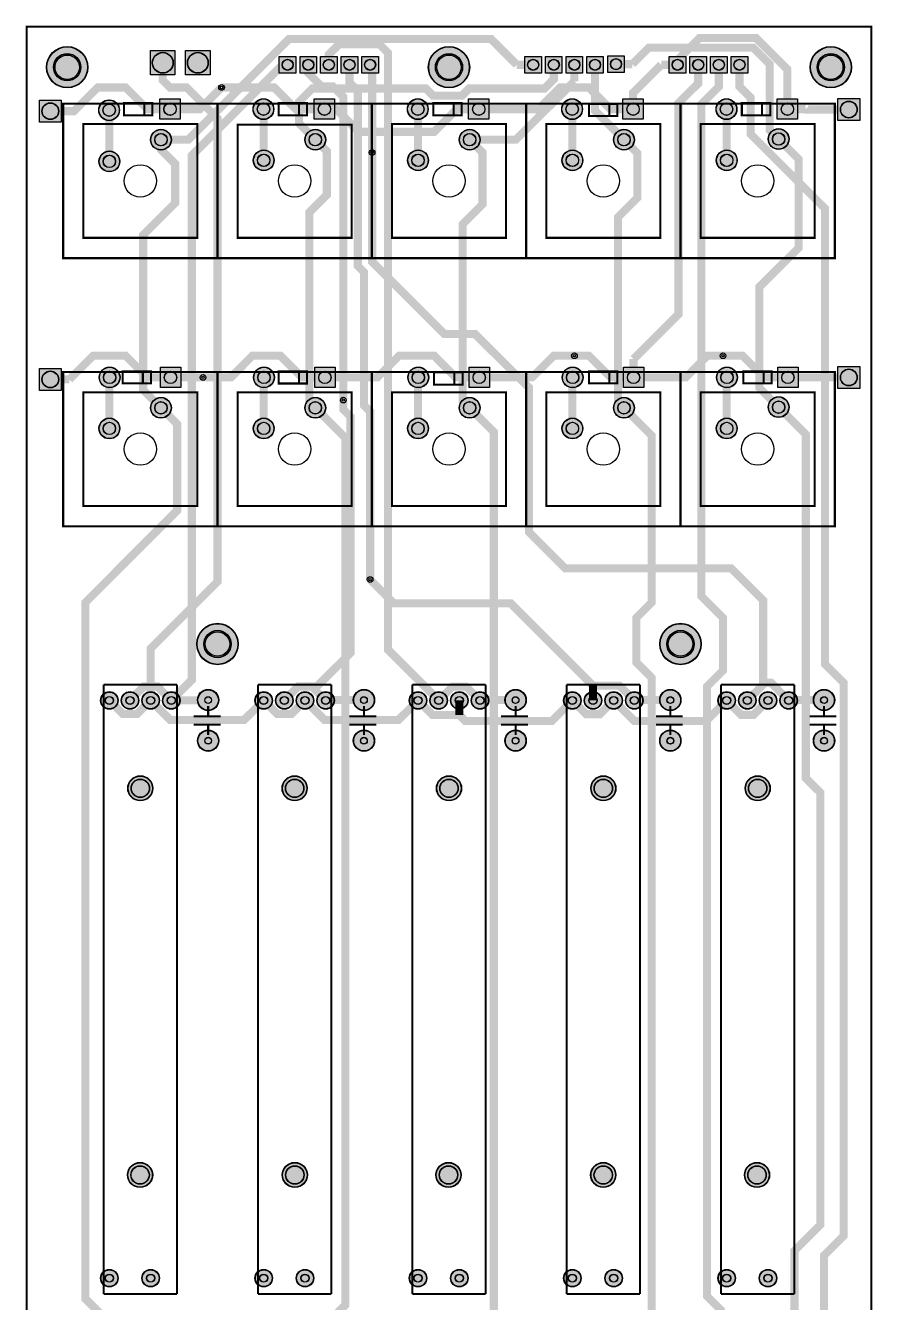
# Model space of a CAD drawing. Header units: millimetres. Extents: x 0 to 104, y -247 to 0.
# Drawn here: x -0.1 to 104.1, y -157.3 to 0.1 of the extents above; entities that cross this region are included whole.
import ezdxf

# ---------------------------------------------------------------- set-up
doc = ezdxf.new("R2010")
doc.units = ezdxf.units.MM
for name, color, linetype, true_color in [('BoardOutLine', 7, 'Continuous', 0xff00ff), ('BottomLayer', 7, 'Continuous', 0x0000ff), ('BottomSilkLayer', 7, 'Continuous', 0x66cc33), ('BottomSolderMaskLayer', 7, 'Continuous', 0xaa00ff), ('Document', 7, 'Continuous', 0xffffff), ('Hole', 7, 'Continuous', 0x222222), ('Multi-Layer', 7, 'Continuous', 0xc0c0c0), ('TopLayer', 7, 'Continuous', 0xff0000), ('TopSilkLayer', 7, 'Continuous', 0xffcc00), ('TopSolderMaskLayer', 7, 'Continuous', 0x800080)]:
    doc.layers.add(name, color=color, linetype=linetype, true_color=true_color)

msp = doc.modelspace()

# ---------------------------------------------------------------- hatches: boundary and pattern name
at = {"layer": 'BottomSolderMaskLayer'}
for points in [[(2.45, -5, 1), (7.55, -5, 1)], [(15.21, -2.89), (18.31, -2.89), (18.31, -6), (15.21, -6)], [(19.53, -2.89), (22.63, -2.89), (22.63, -6), (19.53, -6)], [(49.45, -5, 1), (54.55, -5, 1)], [(96.45, -5, 1), (101.55, -5, 1)], [(31.06, -3.63), (33.2, -3.63), (33.2, -5.77), (31.06, -5.77)], [(33.6, -3.63), (35.74, -3.63), (35.74, -5.77), (33.6, -5.77)], [(36.14, -3.63), (38.28, -3.63), (38.28, -5.77), (36.14, -5.77)], [(38.68, -3.63), (40.82, -3.63), (40.82, -5.77), (38.68, -5.77)], [(41.22, -3.63), (43.36, -3.63), (43.36, -5.77), (41.22, -5.77)], [(61.29, -3.63), (63.42, -3.63), (63.42, -5.77), (61.29, -5.77)], [(63.83, -3.63), (65.96, -3.63), (65.96, -5.77), (63.83, -5.77)], [(66.37, -3.63), (68.5, -3.63), (68.5, -5.77), (66.37, -5.77)], [(68.91, -3.63), (71.04, -3.63), (71.04, -5.77), (68.91, -5.77)], [(71.49, -3.56), (73.63, -3.56), (73.63, -5.69), (71.49, -5.69)], [(79.07, -3.63), (81.2, -3.63), (81.2, -5.77), (79.07, -5.77)], [(81.61, -3.63), (83.74, -3.63), (83.74, -5.77), (81.61, -5.77)], [(84.15, -3.63), (86.28, -3.63), (86.28, -5.77), (84.15, -5.77)], [(86.69, -3.63), (88.82, -3.63), (88.82, -5.77), (86.69, -5.77)], [(1.52, -9.01), (4.32, -9.01), (4.32, -11.81), (1.52, -11.81)], [(8.88, -10.29, 1), (11.44, -10.29, 1)], [(16.38, -8.88), (18.94, -8.88), (18.94, -11.44), (16.38, -11.44)], [(27.88, -10.16, 1), (30.44, -10.16, 1)], [(35.38, -8.88), (37.94, -8.88), (37.94, -11.44), (35.38, -11.44)], [(46.88, -10.16, 1), (49.44, -10.16, 1)], [(54.38, -8.88), (56.94, -8.88), (56.94, -11.44), (54.38, -11.44)], [(65.88, -10.16, 1), (68.44, -10.16, 1)], [(73.38, -8.88), (75.94, -8.88), (75.94, -11.44), (73.38, -11.44)], [(84.88, -10.16, 1), (87.44, -10.16, 1)], [(92.38, -8.88), (94.94, -8.88), (94.94, -11.44), (92.38, -11.44)], [(99.82, -8.81), (102.62, -8.81), (102.62, -11.61), (99.82, -11.61)], [(91.31, -13.84, 1), (93.86, -13.84, 1)], [(15.26, -13.92, 1), (17.82, -13.92, 1)], [(34.26, -13.92, 1), (36.82, -13.92, 1)], [(53.26, -13.92, 1), (55.82, -13.92, 1)], [(72.26, -13.92, 1), (74.82, -13.92, 1)], [(8.91, -16.59, 1), (11.47, -16.59, 1)], [(27.91, -16.46, 1), (30.47, -16.46, 1)], [(46.91, -16.46, 1), (49.47, -16.46, 1)], [(65.91, -16.46, 1), (68.47, -16.46, 1)], [(84.91, -16.46, 1), (87.47, -16.46, 1)], [(1.52, -42.03), (4.32, -42.03), (4.32, -44.83), (1.52, -44.83)], [(8.95, -43.18, 1), (11.5, -43.18, 1)], [(16.45, -41.9), (19, -41.9), (19, -44.46), (16.45, -44.46)], [(27.95, -43.18, 1), (30.5, -43.18, 1)], [(35.45, -41.9), (38, -41.9), (38, -44.46), (35.45, -44.46)], [(46.95, -43.18, 1), (49.5, -43.18, 1)], [(54.45, -41.9), (57, -41.9), (57, -44.46), (54.45, -44.46)], [(65.95, -43.18, 1), (68.5, -43.18, 1)], [(73.45, -41.9), (76, -41.9), (76, -44.46), (73.45, -44.46)], [(84.95, -43.18, 1), (87.5, -43.18, 1)], [(92.45, -41.9), (95, -41.9), (95, -44.46), (92.45, -44.46)], [(99.82, -41.78), (102.62, -41.78), (102.62, -44.58), (99.82, -44.58)], [(15.26, -46.92, 1), (17.82, -46.92, 1)], [(34.26, -46.92, 1), (36.82, -46.92, 1)], [(53.26, -46.92, 1), (55.82, -46.92, 1)], [(72.26, -46.92, 1), (74.82, -46.92, 1)], [(91.31, -46.84, 1), (93.86, -46.84, 1)], [(8.91, -49.46, 1), (11.47, -49.46, 1)], [(27.91, -49.46, 1), (30.47, -49.46, 1)], [(46.91, -49.46, 1), (49.47, -49.46, 1)], [(65.91, -49.46, 1), (68.47, -49.46, 1)], [(84.91, -49.46, 1), (87.47, -49.46, 1)], [(20.95, -76, 1), (26.05, -76, 1)], [(77.95, -76, 1), (83.05, -76, 1)], [(21.04, -82.9, 1), (23.66, -82.9, 1)], [(40.22, -82.9, 1), (42.84, -82.9, 1)], [(58.89, -82.9, 1), (61.51, -82.9, 1)], [(77.94, -82.9, 1), (80.56, -82.9, 1)], [(96.86, -82.9, 1), (99.48, -82.9, 1)], [(9.11, -82.94, 1), (11.27, -82.94, 1)], [(11.65, -82.94, 1), (13.81, -82.94, 1)], [(14.19, -82.94, 1), (16.35, -82.94, 1)], [(16.73, -82.94, 1), (18.89, -82.94, 1)], [(28.11, -82.94, 1), (30.27, -82.94, 1)], [(30.65, -82.94, 1), (32.81, -82.94, 1)], [(33.19, -82.94, 1), (35.35, -82.94, 1)], [(35.73, -82.94, 1), (37.89, -82.94, 1)], [(47.11, -82.94, 1), (49.27, -82.94, 1)], [(49.65, -82.94, 1), (51.81, -82.94, 1)], [(52.19, -82.94, 1), (54.35, -82.94, 1)], [(54.73, -82.94, 1), (56.89, -82.94, 1)], [(66.11, -82.94, 1), (68.27, -82.94, 1)], [(68.65, -82.94, 1), (70.81, -82.94, 1)], [(71.19, -82.94, 1), (73.35, -82.94, 1)], [(73.73, -82.94, 1), (75.89, -82.94, 1)], [(85.11, -82.94, 1), (87.27, -82.94, 1)], [(87.65, -82.94, 1), (89.81, -82.94, 1)], [(90.19, -82.94, 1), (92.35, -82.94, 1)], [(92.73, -82.94, 1), (94.89, -82.94, 1)], [(21.04, -87.9, 1), (23.66, -87.9, 1)], [(40.22, -87.9, 1), (42.84, -87.9, 1)], [(58.89, -87.9, 1), (61.51, -87.9, 1)], [(77.94, -87.9, 1), (80.56, -87.9, 1)], [(96.86, -87.9, 1), (99.48, -87.9, 1)], [(12.45, -93.76, 1), (15.55, -93.76, 1)], [(31.45, -93.76, 1), (34.55, -93.76, 1)], [(50.45, -93.76, 1), (53.55, -93.76, 1)], [(69.45, -93.76, 1), (72.55, -93.76, 1)], [(88.45, -93.76, 1), (91.55, -93.76, 1)], [(12.42, -141.35, 1), (15.52, -141.35, 1)], [(31.47, -141.35, 1), (34.57, -141.35, 1)], [(50.39, -141.35, 1), (53.49, -141.35, 1)], [(69.44, -141.35, 1), (72.54, -141.35, 1)], [(88.37, -141.35, 1), (91.47, -141.35, 1)], [(9.11, -154.06, 1), (11.27, -154.06, 1)], [(14.19, -154.06, 1), (16.35, -154.06, 1)], [(28.11, -154.06, 1), (30.27, -154.06, 1)], [(33.19, -154.06, 1), (35.35, -154.06, 1)], [(47.11, -154.06, 1), (49.27, -154.06, 1)], [(52.19, -154.06, 1), (54.35, -154.06, 1)], [(66.11, -154.06, 1), (68.27, -154.06, 1)], [(71.19, -154.06, 1), (73.35, -154.06, 1)], [(85.11, -154.06, 1), (87.27, -154.06, 1)], [(90.19, -154.06, 1), (92.35, -154.06, 1)]]:
    msp.add_hatch(color=256, dxfattribs=at).paths.add_polyline_path(points)
at = {"layer": 'Multi-Layer'}
for points in [[(21.09, -82.9, 1), (23.61, -82.9, 1)], [(40.27, -82.9, 1), (42.79, -82.9, 1)], [(58.94, -82.9, 1), (61.46, -82.9, 1)], [(77.99, -82.9, 1), (80.51, -82.9, 1)], [(96.91, -82.9, 1), (99.43, -82.9, 1)], [(21.09, -87.9, 1), (23.61, -87.9, 1)], [(40.27, -87.9, 1), (42.79, -87.9, 1)], [(58.94, -87.9, 1), (61.46, -87.9, 1)], [(77.99, -87.9, 1), (80.51, -87.9, 1)], [(96.91, -87.9, 1), (99.43, -87.9, 1)]]:
    msp.add_hatch(color=256, dxfattribs=at).paths.add_polyline_path(points)
at = {"layer": 'TopSolderMaskLayer'}
for points in [[(2.45, -5, 1), (7.55, -5, 1)], [(15.21, -2.89), (18.31, -2.89), (18.31, -6), (15.21, -6)], [(19.53, -2.89), (22.63, -2.89), (22.63, -6), (19.53, -6)], [(49.45, -5, 1), (54.55, -5, 1)], [(96.45, -5, 1), (101.55, -5, 1)], [(31.06, -3.63), (33.2, -3.63), (33.2, -5.77), (31.06, -5.77)], [(33.6, -3.63), (35.74, -3.63), (35.74, -5.77), (33.6, -5.77)], [(36.14, -3.63), (38.28, -3.63), (38.28, -5.77), (36.14, -5.77)], [(38.68, -3.63), (40.82, -3.63), (40.82, -5.77), (38.68, -5.77)], [(41.22, -3.63), (43.36, -3.63), (43.36, -5.77), (41.22, -5.77)], [(61.29, -3.63), (63.42, -3.63), (63.42, -5.77), (61.29, -5.77)], [(63.83, -3.63), (65.96, -3.63), (65.96, -5.77), (63.83, -5.77)], [(66.37, -3.63), (68.5, -3.63), (68.5, -5.77), (66.37, -5.77)], [(68.91, -3.63), (71.04, -3.63), (71.04, -5.77), (68.91, -5.77)], [(71.49, -3.56), (73.63, -3.56), (73.63, -5.69), (71.49, -5.69)], [(79.07, -3.63), (81.2, -3.63), (81.2, -5.77), (79.07, -5.77)], [(81.61, -3.63), (83.74, -3.63), (83.74, -5.77), (81.61, -5.77)], [(84.15, -3.63), (86.28, -3.63), (86.28, -5.77), (84.15, -5.77)], [(86.69, -3.63), (88.82, -3.63), (88.82, -5.77), (86.69, -5.77)], [(1.52, -9.01), (4.32, -9.01), (4.32, -11.81), (1.52, -11.81)], [(8.88, -10.29, 1), (11.44, -10.29, 1)], [(16.38, -8.88), (18.94, -8.88), (18.94, -11.44), (16.38, -11.44)], [(27.88, -10.16, 1), (30.44, -10.16, 1)], [(35.38, -8.88), (37.94, -8.88), (37.94, -11.44), (35.38, -11.44)], [(46.88, -10.16, 1), (49.44, -10.16, 1)], [(54.38, -8.88), (56.94, -8.88), (56.94, -11.44), (54.38, -11.44)], [(65.88, -10.16, 1), (68.44, -10.16, 1)], [(73.38, -8.88), (75.94, -8.88), (75.94, -11.44), (73.38, -11.44)], [(84.88, -10.16, 1), (87.44, -10.16, 1)], [(92.38, -8.88), (94.94, -8.88), (94.94, -11.44), (92.38, -11.44)], [(99.82, -8.81), (102.62, -8.81), (102.62, -11.61), (99.82, -11.61)], [(91.31, -13.84, 1), (93.86, -13.84, 1)], [(15.26, -13.92, 1), (17.82, -13.92, 1)], [(34.26, -13.92, 1), (36.82, -13.92, 1)], [(53.26, -13.92, 1), (55.82, -13.92, 1)], [(72.26, -13.92, 1), (74.82, -13.92, 1)], [(8.91, -16.59, 1), (11.47, -16.59, 1)], [(27.91, -16.46, 1), (30.47, -16.46, 1)], [(46.91, -16.46, 1), (49.47, -16.46, 1)], [(65.91, -16.46, 1), (68.47, -16.46, 1)], [(84.91, -16.46, 1), (87.47, -16.46, 1)], [(1.52, -42.03), (4.32, -42.03), (4.32, -44.83), (1.52, -44.83)], [(8.95, -43.18, 1), (11.5, -43.18, 1)], [(16.45, -41.9), (19, -41.9), (19, -44.46), (16.45, -44.46)], [(27.95, -43.18, 1), (30.5, -43.18, 1)], [(35.45, -41.9), (38, -41.9), (38, -44.46), (35.45, -44.46)], [(46.95, -43.18, 1), (49.5, -43.18, 1)], [(54.45, -41.9), (57, -41.9), (57, -44.46), (54.45, -44.46)], [(65.95, -43.18, 1), (68.5, -43.18, 1)], [(73.45, -41.9), (76, -41.9), (76, -44.46), (73.45, -44.46)], [(84.95, -43.18, 1), (87.5, -43.18, 1)], [(92.45, -41.9), (95, -41.9), (95, -44.46), (92.45, -44.46)], [(99.82, -41.78), (102.62, -41.78), (102.62, -44.58), (99.82, -44.58)], [(15.26, -46.92, 1), (17.82, -46.92, 1)], [(34.26, -46.92, 1), (36.82, -46.92, 1)], [(53.26, -46.92, 1), (55.82, -46.92, 1)], [(72.26, -46.92, 1), (74.82, -46.92, 1)], [(91.31, -46.84, 1), (93.86, -46.84, 1)], [(8.91, -49.46, 1), (11.47, -49.46, 1)], [(27.91, -49.46, 1), (30.47, -49.46, 1)], [(46.91, -49.46, 1), (49.47, -49.46, 1)], [(65.91, -49.46, 1), (68.47, -49.46, 1)], [(84.91, -49.46, 1), (87.47, -49.46, 1)], [(20.95, -76, 1), (26.05, -76, 1)], [(77.95, -76, 1), (83.05, -76, 1)], [(21.04, -82.9, 1), (23.66, -82.9, 1)], [(40.22, -82.9, 1), (42.84, -82.9, 1)], [(58.89, -82.9, 1), (61.51, -82.9, 1)], [(77.94, -82.9, 1), (80.56, -82.9, 1)], [(96.86, -82.9, 1), (99.48, -82.9, 1)], [(9.11, -82.94, 1), (11.27, -82.94, 1)], [(11.65, -82.94, 1), (13.81, -82.94, 1)], [(14.19, -82.94, 1), (16.35, -82.94, 1)], [(16.73, -82.94, 1), (18.89, -82.94, 1)], [(28.11, -82.94, 1), (30.27, -82.94, 1)], [(30.65, -82.94, 1), (32.81, -82.94, 1)], [(33.19, -82.94, 1), (35.35, -82.94, 1)], [(35.73, -82.94, 1), (37.89, -82.94, 1)], [(47.11, -82.94, 1), (49.27, -82.94, 1)], [(49.65, -82.94, 1), (51.81, -82.94, 1)], [(52.19, -82.94, 1), (54.35, -82.94, 1)], [(54.73, -82.94, 1), (56.89, -82.94, 1)], [(66.11, -82.94, 1), (68.27, -82.94, 1)], [(68.65, -82.94, 1), (70.81, -82.94, 1)], [(71.19, -82.94, 1), (73.35, -82.94, 1)], [(73.73, -82.94, 1), (75.89, -82.94, 1)], [(85.11, -82.94, 1), (87.27, -82.94, 1)], [(87.65, -82.94, 1), (89.81, -82.94, 1)], [(90.19, -82.94, 1), (92.35, -82.94, 1)], [(92.73, -82.94, 1), (94.89, -82.94, 1)], [(21.04, -87.9, 1), (23.66, -87.9, 1)], [(40.22, -87.9, 1), (42.84, -87.9, 1)], [(58.89, -87.9, 1), (61.51, -87.9, 1)], [(77.94, -87.9, 1), (80.56, -87.9, 1)], [(96.86, -87.9, 1), (99.48, -87.9, 1)], [(12.45, -93.76, 1), (15.55, -93.76, 1)], [(31.45, -93.76, 1), (34.55, -93.76, 1)], [(50.45, -93.76, 1), (53.55, -93.76, 1)], [(69.45, -93.76, 1), (72.55, -93.76, 1)], [(88.45, -93.76, 1), (91.55, -93.76, 1)], [(12.42, -141.35, 1), (15.52, -141.35, 1)], [(31.47, -141.35, 1), (34.57, -141.35, 1)], [(50.39, -141.35, 1), (53.49, -141.35, 1)], [(69.44, -141.35, 1), (72.54, -141.35, 1)], [(88.37, -141.35, 1), (91.47, -141.35, 1)], [(9.11, -154.06, 1), (11.27, -154.06, 1)], [(14.19, -154.06, 1), (16.35, -154.06, 1)], [(28.11, -154.06, 1), (30.27, -154.06, 1)], [(33.19, -154.06, 1), (35.35, -154.06, 1)], [(47.11, -154.06, 1), (49.27, -154.06, 1)], [(52.19, -154.06, 1), (54.35, -154.06, 1)], [(66.11, -154.06, 1), (68.27, -154.06, 1)], [(71.19, -154.06, 1), (73.35, -154.06, 1)], [(85.11, -154.06, 1), (87.27, -154.06, 1)], [(90.19, -154.06, 1), (92.35, -154.06, 1)]]:
    msp.add_hatch(color=256, dxfattribs=at).paths.add_polyline_path(points)

# ---------------------------------------------------------------- linework, layer by layer
at = {"layer": 'BoardOutLine', "const_width": 0.254}
msp.add_lwpolyline([(0, 0), (104, 0), (104, -247), (0, -247), (0, 0)], close=True, dxfattribs=at)
at = {"layer": 'BottomLayer', "const_width": 1}
for points in [[(16.54, -13.92), (19.91, -13.92), (32.3, -1.52), (57.17, -1.52), (60.34, -4.7)], [(74.58, -4.62), (76.61, -2.59), (89.45, -2.59), (91.48, -4.62), (91.48, -12.74), (92.58, -13.84)], [(32.13, -4.7), (31.5, -4.7), (20.34, -15.86), (20.34, -80.41), (17.81, -82.94)], [(64.9, -4.7), (64.9, -6.48), (63.75, -7.62), (54.48, -7.62), (53.59, -8.51), (50.04, -8.51), (49.15, -7.62), (35.18, -7.62), (33.53, -9.27), (33.53, -11.91), (35.54, -13.92)], [(62.36, -4.7), (60.34, -4.7)], [(67.44, -4.7), (67.44, -6.72)], [(69.98, -4.7), (69.98, -10.36), (73.54, -13.92)], [(72.56, -4.62), (74.58, -4.62)], [(78.12, -4.7), (74.66, -8.16), (74.66, -10.16)], [(74.72, -40.93), (80.26, -35.39), (80.26, -9.4), (82.68, -6.99), (82.68, -4.7)], [(80.14, -4.7), (78.12, -4.7)], [(67.44, -6.72), (60.23, -13.92), (54.54, -13.92)], [(5.27, -10.41), (5.84, -10.41), (8.76, -7.49), (12.19, -7.49), (14.86, -10.16), (15.41, -10.16)], [(24, -7.49), (21.34, -10.16), (17.66, -10.16)], [(2.92, -10.41), (5.27, -10.41)], [(17.66, -10.16), (15.41, -10.16)], [(55.66, -10.16), (52.96, -10.16), (50.17, -12.95), (40.89, -12.95), (38.1, -10.16), (36.66, -10.16)], [(93.66, -10.16), (95.91, -10.16)], [(101.22, -10.21), (95.96, -10.21), (95.91, -10.16)], [(92.58, -46.84), (90.21, -44.47), (90.21, -32.05), (95.04, -27.23), (95.04, -16.3), (92.58, -13.84)], [(42.54, -15.49), (42.54, -28.96), (51.44, -37.85), (55.21, -37.85), (61.85, -44.45), (61.85, -62.23), (66.29, -66.68), (86.75, -66.69), (90.68, -70.62), (90.68, -80.77)], [(5.27, -43.43), (8.19, -40.51), (12.19, -40.51), (14.86, -43.18), (17.72, -43.18)], [(21.72, -43.18), (25.15, -43.18), (27.81, -40.51), (31.24, -40.51), (33.91, -43.18), (36.72, -43.18)], [(36.72, -43.18), (43.18, -43.18), (45.85, -40.51), (50.17, -40.51), (52.83, -43.18), (53.47, -43.18)], [(74.72, -43.18), (71.88, -43.18), (69.22, -40.51), (67.44, -40.51)], [(74.72, -43.18), (81.15, -43.18), (83.82, -40.51), (85.73, -40.51)], [(74.72, -43.18), (74.72, -40.93)], [(2.92, -43.43), (5.27, -43.43)], [(55.72, -43.18), (53.47, -43.18)], [(101.22, -43.18), (95.97, -43.18), (93.72, -43.18)], [(35.11, -81.23), (35.73, -81.23), (39.88, -77.09), (39.88, -48.01), (38.99, -47.12), (38.99, -45.97)], [(69.73, -81.13), (59.59, -70.99), (45.21, -70.99), (42.29, -68.07)], [(90.68, -80.77), (90.68, -80.99), (88.73, -82.94)], [(93.81, -82.94), (91.65, -80.77), (90.68, -80.77)], [(12.73, -82.94), (14.43, -81.23), (16.11, -81.23), (17.81, -82.94)], [(31.73, -82.94), (33.43, -81.23), (35.11, -81.23)], [(35.11, -81.23), (36.81, -82.94)], [(50.73, -82.94), (52.42, -81.25), (54.12, -81.25), (55.81, -82.94)], [(69.73, -81.13), (69.73, -82.94)], [(74.81, -82.94), (73, -81.13), (69.73, -81.13)], [(10.19, -82.94), (11.88, -84.62), (13.58, -84.62), (15.27, -82.94)], [(15.27, -82.94), (17.68, -85.34), (26.78, -85.34), (29.19, -82.94)], [(17.81, -82.94), (22.32, -82.94), (22.35, -82.9)], [(29.19, -82.94), (30.88, -84.62), (32.58, -84.62), (34.27, -82.94)], [(34.27, -82.94), (36.68, -85.34), (45.78, -85.34), (48.19, -82.94)], [(41.53, -82.9), (36.85, -82.9), (36.81, -82.94)], [(53.27, -84.73), (49.98, -84.73), (48.19, -82.94)], [(67.19, -82.94), (64.66, -85.47), (54.01, -85.47), (53.27, -84.73)], [(53.27, -84.73), (53.27, -82.94)], [(60.2, -82.9), (55.85, -82.9), (55.81, -82.94)], [(67.19, -82.94), (68.89, -84.64), (70.57, -84.64), (72.27, -82.94)], [(86.19, -82.94), (83.65, -85.47), (74.81, -85.47), (72.27, -82.94)], [(79.25, -82.9), (74.85, -82.9), (74.81, -82.94)], [(86.19, -82.94), (87.96, -84.71), (89.5, -84.71), (91.27, -82.94)], [(98.17, -82.9), (93.85, -82.9), (93.81, -82.94)]]:
    msp.add_lwpolyline(points, dxfattribs=at)
at = {"layer": 'BottomSilkLayer', "const_width": 0.25}
for points in [[(11.98, -9.42), (15.48, -9.42), (15.48, -10.92), (11.98, -10.92), (11.98, -9.42)], [(31.03, -9.41), (34.53, -9.41), (34.53, -10.91), (31.03, -10.91), (31.03, -9.41)], [(50.07, -9.41), (53.57, -9.41), (53.57, -10.91), (50.07, -10.91), (50.07, -9.41)], [(69.22, -9.52), (72.72, -9.52), (72.72, -11.02), (69.22, -11.02), (69.22, -9.52)], [(88.05, -9.42), (91.55, -9.42), (91.55, -10.92), (88.05, -10.92), (88.05, -9.42)], [(11.81, -42.42), (15.31, -42.42), (15.31, -43.92), (11.81, -43.92), (11.81, -42.42)], [(31.02, -42.43), (34.52, -42.43), (34.52, -43.93), (31.02, -43.93), (31.02, -42.43)], [(50.17, -42.55), (53.67, -42.55), (53.67, -44.06), (50.17, -44.06), (50.17, -42.55)], [(69.22, -42.42), (72.72, -42.42), (72.72, -43.92), (69.22, -43.92), (69.22, -42.42)], [(88.22, -42.42), (91.72, -42.42), (91.72, -43.92), (88.22, -43.92), (88.22, -42.42)]]:
    msp.add_lwpolyline(points, close=True, dxfattribs=at)
for points in [[(14.48, -10.92), (14.48, -9.42)], [(33.53, -10.91), (33.53, -9.41)], [(52.57, -10.91), (52.57, -9.41)], [(71.72, -11.02), (71.72, -9.52)], [(90.55, -10.92), (90.55, -9.42)], [(14.31, -43.92), (14.31, -42.42)], [(33.52, -43.93), (33.52, -42.43)], [(52.67, -44.04), (52.67, -42.54)], [(71.72, -43.92), (71.72, -42.42)], [(90.72, -43.92), (90.72, -42.42)]]:
    msp.add_lwpolyline(points, dxfattribs=at)
at = {"layer": 'BottomSolderMaskLayer'}
for centre, radius in [((5, -5), 2.55), ((52, -5), 2.55), ((99, -5), 2.55), ((5, -5), 1.68), ((16.76, -4.45), 1.29), ((21.08, -4.45), 1.29), ((32.13, -4.7), 0.683), ((34.67, -4.7), 0.683), ((37.21, -4.7), 0.683), ((39.75, -4.7), 0.683), ((42.29, -4.7), 0.683), ((52, -5), 1.68), ((62.36, -4.7), 0.683), ((64.9, -4.7), 0.683), ((67.44, -4.7), 0.683), ((69.98, -4.7), 0.683), ((72.56, -4.62), 0.683), ((80.14, -4.7), 0.683), ((82.68, -4.7), 0.683), ((85.22, -4.7), 0.683), ((87.76, -4.7), 0.683), ((99, -5), 1.68), ((2.92, -10.41), 1.04), ((10.16, -10.29), 1.28), ((17.66, -10.16), 0.765), ((29.16, -10.16), 1.28), ((29.16, -10.16), 0.765), ((36.66, -10.16), 0.765), ((48.16, -10.16), 1.28), ((48.16, -10.16), 0.765), ((55.66, -10.16), 0.765), ((67.16, -10.16), 1.28), ((67.16, -10.16), 0.765), ((74.66, -10.16), 0.765), ((86.16, -10.16), 1.28), ((86.16, -10.16), 0.765), ((93.66, -10.16), 0.765), ((101.22, -10.21), 1.04), ((10.16, -10.29), 0.765), ((92.58, -13.84), 1.28), ((16.54, -13.92), 1.28), ((16.54, -13.92), 0.765), ((35.54, -13.92), 1.28), ((35.54, -13.92), 0.765), ((54.54, -13.92), 1.28), ((54.54, -13.92), 0.765), ((73.54, -13.92), 1.28), ((73.54, -13.92), 0.765), ((92.58, -13.84), 0.765), ((10.19, -16.59), 1.28), ((29.19, -16.46), 1.28), ((29.19, -16.46), 0.765), ((48.19, -16.46), 1.28), ((48.19, -16.46), 0.765), ((67.19, -16.46), 1.28), ((67.19, -16.46), 0.765), ((86.19, -16.46), 1.28), ((86.19, -16.46), 0.765), ((10.19, -16.59), 0.765), ((2.92, -43.43), 1.04), ((10.22, -43.18), 1.28), ((10.22, -43.18), 0.765), ((17.72, -43.18), 0.765), ((29.22, -43.18), 1.28), ((29.22, -43.18), 0.765), ((36.72, -43.18), 0.765), ((48.22, -43.18), 1.28), ((48.22, -43.18), 0.765), ((55.72, -43.18), 0.765), ((67.22, -43.18), 1.28), ((67.22, -43.18), 0.765), ((74.72, -43.18), 0.765), ((86.22, -43.18), 1.28), ((86.22, -43.18), 0.765), ((93.72, -43.18), 0.765), ((101.22, -43.18), 1.04), ((16.54, -46.92), 1.28), ((35.54, -46.92), 1.28), ((54.54, -46.92), 1.28), ((73.54, -46.92), 1.28), ((92.58, -46.84), 1.28), ((16.54, -46.92), 0.765), ((35.54, -46.92), 0.765), ((54.54, -46.92), 0.765), ((73.54, -46.92), 0.765), ((92.58, -46.84), 0.765), ((10.19, -49.46), 1.28), ((10.19, -49.46), 0.765), ((29.19, -49.46), 1.28), ((29.19, -49.46), 0.765), ((48.19, -49.46), 1.28), ((48.19, -49.46), 0.765), ((67.19, -49.46), 1.28), ((67.19, -49.46), 0.765), ((86.19, -49.46), 1.28), ((86.19, -49.46), 0.765), ((23.5, -76), 2.55), ((80.5, -76), 2.55), ((23.5, -76), 1.68), ((80.5, -76), 1.68), ((22.35, -82.9), 1.31), ((41.53, -82.9), 1.31), ((60.2, -82.9), 1.31), ((79.25, -82.9), 1.31), ((98.17, -82.9), 1.31), ((10.19, -82.94), 1.08), ((10.19, -82.94), 0.499), ((12.73, -82.94), 1.08), ((12.73, -82.94), 0.499), ((15.27, -82.94), 1.08), ((15.27, -82.94), 0.499), ((17.81, -82.94), 1.08), ((17.81, -82.94), 0.499), ((22.35, -82.9), 0.416), ((29.19, -82.94), 1.08), ((29.19, -82.94), 0.499), ((31.73, -82.94), 1.08), ((31.73, -82.94), 0.499), ((34.27, -82.94), 1.08), ((34.27, -82.94), 0.499), ((36.81, -82.94), 1.08), ((36.81, -82.94), 0.499), ((41.53, -82.9), 0.416), ((48.19, -82.94), 1.08), ((48.19, -82.94), 0.499), ((50.73, -82.94), 1.08), ((50.73, -82.94), 0.499), ((53.27, -82.94), 1.08), ((53.27, -82.94), 0.499), ((55.81, -82.94), 1.08), ((55.81, -82.94), 0.499), ((60.2, -82.9), 0.416), ((67.19, -82.94), 1.08), ((67.19, -82.94), 0.499), ((69.73, -82.94), 1.08), ((69.73, -82.94), 0.499), ((72.27, -82.94), 1.08), ((72.27, -82.94), 0.499), ((74.81, -82.94), 1.08), ((74.81, -82.94), 0.499), ((79.25, -82.9), 0.416), ((86.19, -82.94), 1.08), ((86.19, -82.94), 0.499), ((88.73, -82.94), 1.08), ((88.73, -82.94), 0.499), ((91.27, -82.94), 1.08), ((91.27, -82.94), 0.499), ((93.81, -82.94), 1.08), ((93.81, -82.94), 0.499), ((98.17, -82.9), 0.416), ((22.35, -87.9), 1.31), ((22.35, -87.9), 0.416), ((41.53, -87.9), 1.31), ((41.53, -87.9), 0.416), ((60.2, -87.9), 1.31), ((60.2, -87.9), 0.416), ((79.25, -87.9), 1.31), ((79.25, -87.9), 0.416), ((98.17, -87.9), 1.31), ((98.17, -87.9), 0.416), ((14, -93.76), 1.55), ((14, -93.76), 1.14), ((33, -93.76), 1.55), ((33, -93.76), 1.14), ((52, -93.76), 1.55), ((52, -93.76), 1.14), ((71, -93.76), 1.55), ((71, -93.76), 1.14), ((90, -93.76), 1.55), ((90, -93.76), 1.14), ((13.97, -141.35), 1.55), ((33.02, -141.35), 1.55), ((51.94, -141.35), 1.55), ((70.99, -141.35), 1.55), ((89.92, -141.35), 1.55), ((13.97, -141.35), 1.14), ((33.02, -141.35), 1.14), ((51.94, -141.35), 1.14), ((70.99, -141.35), 1.14), ((89.92, -141.35), 1.14), ((10.19, -154.06), 1.08), ((10.19, -154.06), 0.499), ((15.27, -154.06), 1.08), ((15.27, -154.06), 0.499), ((29.19, -154.06), 1.08), ((29.19, -154.06), 0.499), ((34.27, -154.06), 1.08), ((34.27, -154.06), 0.499), ((48.19, -154.06), 1.08), ((48.19, -154.06), 0.499), ((53.27, -154.06), 1.08), ((53.27, -154.06), 0.499), ((67.19, -154.06), 1.08), ((67.19, -154.06), 0.499), ((72.27, -154.06), 1.08), ((72.27, -154.06), 0.499), ((86.19, -154.06), 1.08), ((86.19, -154.06), 0.499), ((91.27, -154.06), 1.08), ((91.27, -154.06), 0.499)]:
    msp.add_circle(centre, radius, dxfattribs=at)
at = {"layer": 'Document', "const_width": 0.25}
for points in [[(23.5, -9.5), (23.5, -28.5), (4.5, -28.5), (4.5, -9.5), (23.5, -9.5)], [(42.5, -9.5), (42.5, -28.5), (23.5, -28.5), (23.5, -9.5), (42.5, -9.5)], [(61.5, -9.5), (61.5, -28.5), (42.5, -28.5), (42.5, -9.5), (61.5, -9.5)], [(80.5, -9.5), (80.5, -28.5), (61.5, -28.5), (61.5, -9.5), (80.5, -9.5)], [(99.5, -9.5), (99.5, -28.5), (80.5, -28.5), (80.5, -9.5), (99.5, -9.5)], [(23.5, -42.5), (23.5, -61.5), (4.5, -61.5), (4.5, -42.5), (23.5, -42.5)], [(42.5, -42.5), (42.5, -61.5), (23.5, -61.5), (23.5, -42.5), (42.5, -42.5)], [(61.5, -42.5), (61.5, -61.5), (42.5, -61.5), (42.5, -42.5), (61.5, -42.5)], [(80.5, -42.5), (80.5, -61.5), (61.5, -61.5), (61.5, -42.5), (80.5, -42.5)], [(99.5, -42.5), (99.5, -61.5), (80.5, -61.5), (80.5, -42.5), (99.5, -42.5)]]:
    msp.add_lwpolyline(points, close=True, dxfattribs=at)
at = {"layer": 'Hole'}
for centre, radius in [((24, -7.49), 0.153), ((42.54, -15.49), 0.152), ((67.44, -40.51), 0.153), ((85.73, -40.51), 0.152), ((21.72, -43.18), 0.153), ((38.99, -45.97), 0.153), ((42.29, -68.07), 0.152)]:
    msp.add_circle(centre, radius, dxfattribs=at)
at = {"layer": 'Multi-Layer'}
for points in [[(15.26, -2.95), (18.26, -2.95), (18.26, -5.94), (15.26, -5.94)], [(19.58, -2.95), (22.58, -2.95), (22.58, -5.94), (19.58, -5.94)], [(31.11, -3.68), (33.15, -3.68), (33.15, -5.72), (31.11, -5.72)], [(33.66, -3.68), (35.69, -3.68), (35.69, -5.72), (33.66, -5.72)], [(36.2, -3.68), (38.23, -3.68), (38.23, -5.72), (36.2, -5.72)], [(38.74, -3.68), (40.77, -3.68), (40.77, -5.72), (38.74, -5.72)], [(41.27, -3.68), (43.31, -3.68), (43.31, -5.72), (41.27, -5.72)], [(61.34, -3.68), (63.37, -3.68), (63.37, -5.72), (61.34, -5.72)], [(63.88, -3.68), (65.91, -3.68), (65.91, -5.72), (63.88, -5.72)], [(66.42, -3.68), (68.45, -3.68), (68.45, -5.72), (66.42, -5.72)], [(68.96, -3.68), (70.99, -3.68), (70.99, -5.72), (68.96, -5.72)], [(71.54, -3.61), (73.58, -3.61), (73.58, -5.64), (71.54, -5.64)], [(79.12, -3.68), (81.15, -3.68), (81.15, -5.72), (79.12, -5.72)], [(81.66, -3.68), (83.69, -3.68), (83.69, -5.72), (81.66, -5.72)], [(84.2, -3.68), (86.23, -3.68), (86.23, -5.72), (84.2, -5.72)], [(86.74, -3.68), (88.77, -3.68), (88.77, -5.72), (86.74, -5.72)], [(1.57, -9.06), (4.27, -9.06), (4.27, -11.76), (1.57, -11.76)], [(16.41, -8.91), (18.91, -8.91), (18.91, -11.41), (16.41, -11.41)], [(35.41, -8.91), (37.91, -8.91), (37.91, -11.41), (35.41, -11.41)], [(54.41, -8.91), (56.91, -8.91), (56.91, -11.41), (54.41, -11.41)], [(73.41, -8.91), (75.91, -8.91), (75.91, -11.41), (73.41, -11.41)], [(92.41, -8.91), (94.91, -8.91), (94.91, -11.41), (92.41, -11.41)], [(99.87, -8.86), (102.57, -8.86), (102.57, -11.56), (99.87, -11.56)], [(1.57, -42.08), (4.27, -42.08), (4.27, -44.78), (1.57, -44.78)], [(16.47, -41.93), (18.97, -41.93), (18.97, -44.43), (16.47, -44.43)], [(35.47, -41.93), (37.97, -41.93), (37.97, -44.43), (35.47, -44.43)], [(54.47, -41.93), (56.97, -41.93), (56.97, -44.43), (54.47, -44.43)], [(73.47, -41.93), (75.97, -41.93), (75.97, -44.43), (73.47, -44.43)], [(92.47, -41.93), (94.97, -41.93), (94.97, -44.43), (92.47, -44.43)], [(99.87, -41.83), (102.57, -41.83), (102.57, -44.53), (99.87, -44.53)]]:
    msp.add_lwpolyline(points, close=True, dxfattribs=at)
for centre, radius in [((5, -5), 2.5), ((52, -5), 2.5), ((99, -5), 2.5), ((5, -5), 1.65), ((16.76, -4.45), 1.25), ((21.08, -4.45), 1.25), ((32.13, -4.7), 0.65), ((34.67, -4.7), 0.65), ((37.21, -4.7), 0.65), ((39.75, -4.7), 0.65), ((42.29, -4.7), 0.65), ((52, -5), 1.65), ((62.36, -4.7), 0.65), ((64.9, -4.7), 0.65), ((67.44, -4.7), 0.65), ((69.98, -4.7), 0.65), ((72.56, -4.62), 0.65), ((80.14, -4.7), 0.65), ((82.68, -4.7), 0.65), ((85.22, -4.7), 0.65), ((87.76, -4.7), 0.65), ((99, -5), 1.65), ((24, -7.49), 0.35), ((2.92, -10.41), 1), ((10.16, -10.29), 1.25), ((17.66, -10.16), 0.75), ((29.16, -10.16), 1.25), ((29.16, -10.16), 0.75), ((36.66, -10.16), 0.75), ((48.16, -10.16), 1.25), ((48.16, -10.16), 0.75), ((55.66, -10.16), 0.75), ((67.16, -10.16), 1.25), ((67.16, -10.16), 0.75), ((74.66, -10.16), 0.75), ((86.16, -10.16), 1.25), ((86.16, -10.16), 0.75), ((93.66, -10.16), 0.75), ((101.22, -10.21), 1), ((10.16, -10.29), 0.75), ((92.58, -13.84), 1.25), ((16.54, -13.92), 1.25), ((16.54, -13.92), 0.75), ((35.54, -13.92), 1.25), ((35.54, -13.92), 0.75), ((54.54, -13.92), 1.25), ((54.54, -13.92), 0.75), ((73.54, -13.92), 1.25), ((73.54, -13.92), 0.75), ((92.58, -13.84), 0.75), ((10.19, -16.59), 1.25), ((29.19, -16.46), 1.25), ((29.19, -16.46), 0.75), ((42.54, -15.49), 0.35), ((48.19, -16.46), 1.25), ((48.19, -16.46), 0.75), ((67.19, -16.46), 1.25), ((67.19, -16.46), 0.75), ((86.19, -16.46), 1.25), ((86.19, -16.46), 0.75), ((10.19, -16.59), 0.75), ((14, -19), 2), ((33, -19), 2), ((52, -19), 2), ((71, -19), 2), ((90, -19), 2), ((67.44, -40.51), 0.35), ((85.73, -40.51), 0.35), ((2.92, -43.43), 1), ((10.22, -43.18), 1.25), ((10.22, -43.18), 0.75), ((17.72, -43.18), 0.75), ((29.22, -43.18), 1.25), ((29.22, -43.18), 0.75), ((36.72, -43.18), 0.75), ((48.22, -43.18), 1.25), ((48.22, -43.18), 0.75), ((55.72, -43.18), 0.75), ((67.22, -43.18), 1.25), ((67.22, -43.18), 0.75), ((74.72, -43.18), 0.75), ((86.22, -43.18), 1.25), ((86.22, -43.18), 0.75), ((93.72, -43.18), 0.75), ((101.22, -43.18), 1), ((21.72, -43.18), 0.35), ((38.99, -45.97), 0.35), ((92.58, -46.84), 1.25), ((16.54, -46.92), 1.25), ((16.54, -46.92), 0.75), ((35.54, -46.92), 1.25), ((35.54, -46.92), 0.75), ((54.54, -46.92), 1.25), ((54.54, -46.92), 0.75), ((73.54, -46.92), 1.25), ((73.54, -46.92), 0.75), ((92.58, -46.84), 0.75), ((10.19, -49.46), 1.25), ((10.19, -49.46), 0.75), ((29.19, -49.46), 1.25), ((29.19, -49.46), 0.75), ((48.19, -49.46), 1.25), ((48.19, -49.46), 0.75), ((67.19, -49.46), 1.25), ((67.19, -49.46), 0.75), ((86.19, -49.46), 1.25), ((86.19, -49.46), 0.75), ((14, -52), 2), ((33, -52), 2), ((52, -52), 2), ((71, -52), 2), ((90, -52), 2), ((42.29, -68.07), 0.35), ((23.5, -76), 2.5), ((80.5, -76), 2.5), ((23.5, -76), 1.65), ((80.5, -76), 1.65), ((22.35, -82.9), 1.26), ((41.53, -82.9), 1.26), ((60.2, -82.9), 1.26), ((79.25, -82.9), 1.26), ((98.17, -82.9), 1.26), ((10.19, -82.94), 1.03), ((10.19, -82.94), 0.475), ((12.73, -82.94), 1.03), ((12.73, -82.94), 0.475), ((15.27, -82.94), 1.03), ((15.27, -82.94), 0.475), ((17.81, -82.94), 1.03), ((17.81, -82.94), 0.475), ((22.35, -82.9), 0.4), ((29.19, -82.94), 1.03), ((29.19, -82.94), 0.475), ((31.73, -82.94), 1.03), ((31.73, -82.94), 0.475), ((34.27, -82.94), 1.03), ((34.27, -82.94), 0.475), ((36.81, -82.94), 1.03), ((36.81, -82.94), 0.475), ((41.53, -82.9), 0.4), ((48.19, -82.94), 1.03), ((48.19, -82.94), 0.475), ((50.73, -82.94), 1.03), ((50.73, -82.94), 0.475), ((53.27, -82.94), 1.03), ((53.27, -82.94), 0.475), ((55.81, -82.94), 1.03), ((55.81, -82.94), 0.475), ((60.2, -82.9), 0.4), ((67.19, -82.94), 1.03), ((67.19, -82.94), 0.475), ((69.73, -82.94), 1.03), ((69.73, -82.94), 0.475), ((72.27, -82.94), 1.03), ((72.27, -82.94), 0.475), ((74.81, -82.94), 1.03), ((74.81, -82.94), 0.475), ((79.25, -82.9), 0.4), ((86.19, -82.94), 1.03), ((86.19, -82.94), 0.475), ((88.73, -82.94), 1.03), ((88.73, -82.94), 0.475), ((91.27, -82.94), 1.03), ((91.27, -82.94), 0.475), ((93.81, -82.94), 1.03), ((93.81, -82.94), 0.475), ((98.17, -82.9), 0.4), ((22.35, -87.9), 1.26), ((22.35, -87.9), 0.4), ((41.53, -87.9), 1.26), ((41.53, -87.9), 0.4), ((60.2, -87.9), 1.26), ((60.2, -87.9), 0.4), ((79.25, -87.9), 1.26), ((79.25, -87.9), 0.4), ((98.17, -87.9), 1.26), ((98.17, -87.9), 0.4), ((14, -93.76), 1.5), ((14, -93.76), 1.1), ((33, -93.76), 1.5), ((33, -93.76), 1.1), ((52, -93.76), 1.5), ((52, -93.76), 1.1), ((71, -93.76), 1.5), ((71, -93.76), 1.1), ((90, -93.76), 1.5), ((90, -93.76), 1.1), ((13.97, -141.35), 1.5), ((33.02, -141.35), 1.5), ((51.94, -141.35), 1.5), ((70.99, -141.35), 1.5), ((89.92, -141.35), 1.5), ((13.97, -141.35), 1.1), ((33.02, -141.35), 1.1), ((51.94, -141.35), 1.1), ((70.99, -141.35), 1.1), ((89.92, -141.35), 1.1), ((10.19, -154.06), 1.03), ((10.19, -154.06), 0.475), ((15.27, -154.06), 1.03), ((15.27, -154.06), 0.475), ((29.19, -154.06), 1.03), ((29.19, -154.06), 0.475), ((34.27, -154.06), 1.03), ((34.27, -154.06), 0.475), ((48.19, -154.06), 1.03), ((48.19, -154.06), 0.475), ((53.27, -154.06), 1.03), ((53.27, -154.06), 0.475), ((67.19, -154.06), 1.03), ((67.19, -154.06), 0.475), ((72.27, -154.06), 1.03), ((72.27, -154.06), 0.475), ((86.19, -154.06), 1.03), ((86.19, -154.06), 0.475), ((91.27, -154.06), 1.03), ((91.27, -154.06), 0.475)]:
    msp.add_circle(centre, radius, dxfattribs=at)
at = {"layer": 'TopLayer', "const_width": 1}
for points in [[(93.66, -10.16), (93.66, -5.27), (89.79, -1.4), (82.83, -1.4), (80.14, -4.09), (80.14, -4.7)], [(37.21, -4.7), (37.21, -3.43), (38.48, -2.16), (43.43, -2.16), (44.48, -3.21), (44.48, -76.69), (50.73, -82.94)], [(15.27, -82.94), (15.27, -76.55), (23.5, -68.33), (23.5, -11.3), (19.69, -7.49), (17.65, -7.49), (16.76, -6.6), (16.76, -4.45)], [(38.99, -45.97), (38.99, -8.64), (37.72, -7.37), (36.32, -7.37), (34.67, -5.72), (34.67, -4.7)], [(42.29, -68.07), (42.29, -47.37), (41.53, -46.61), (41.53, -30.23), (40.77, -29.46), (40.77, -7.87), (39.75, -6.86), (39.75, -4.7)], [(42.8, -4.45), (42.54, -4.7), (42.54, -15.49)], [(74.72, -173.9), (74.72, -170.01), (78.23, -166.5), (82.8, -166.5), (85.47, -163.83), (85.47, -157.99), (83.77, -156.28), (83.77, -81.21), (85.73, -79.25), (85.73, -72.77), (83.06, -70.1), (83.06, -9.55), (85.22, -7.39), (85.22, -4.7)], [(87.76, -4.7), (87.76, -6.72)], [(87.76, -6.72), (87.76, -7.37), (89.15, -8.76), (89.15, -13.26), (98.3, -22.41), (98.3, -78.49), (100.58, -80.77), (100.58, -148.84), (98.17, -151.26), (98.17, -179.45), (101.24, -182.52), (101.24, -206.82)], [(34.41, -10.16), (33.15, -10.16), (30.48, -7.49), (24, -7.49)], [(74.66, -10.16), (71.88, -10.16), (69.22, -7.49), (65.66, -7.49), (62.99, -10.16), (55.66, -10.16)], [(10.19, -16.59), (10.19, -10.32), (10.16, -10.29)], [(29.19, -16.46), (29.19, -10.19), (29.16, -10.16)], [(36.66, -10.16), (34.41, -10.16)], [(48.19, -16.46), (48.19, -10.19), (48.16, -10.16)], [(67.19, -16.46), (67.19, -10.19), (67.16, -10.16)], [(86.19, -16.46), (86.19, -10.19), (86.16, -10.16)], [(16.54, -13.92), (16.54, -15.14), (18.29, -16.89), (18.29, -21.72), (14.35, -25.65), (14.35, -44.73), (16.54, -46.92)], [(35.54, -13.92), (36.96, -15.34), (36.96, -20.7), (34.81, -22.85), (34.81, -46.19), (35.54, -46.92)], [(54.54, -13.92), (56.13, -15.51), (56.13, -21.88), (53.68, -24.33), (53.68, -46.06), (54.54, -46.92)], [(73.54, -13.92), (75.18, -15.57), (75.18, -21.08), (72.81, -23.46), (72.81, -46.19), (73.54, -46.92)], [(55.72, -43.18), (62.23, -43.18), (64.9, -40.51), (67.44, -40.51)], [(85.73, -40.51), (88.14, -40.51), (90.8, -43.18), (93.72, -43.18)], [(10.22, -43.18), (10.19, -43.21), (10.19, -49.46)], [(21.72, -43.18), (21.72, -43.18), (17.72, -43.18)], [(29.22, -43.18), (29.19, -43.21), (29.19, -49.46)], [(48.22, -43.18), (48.19, -43.21), (48.19, -49.46)], [(67.22, -43.18), (67.19, -43.21), (67.19, -49.46)], [(86.22, -43.18), (86.19, -43.21), (86.19, -49.46)], [(16.54, -46.92), (18.54, -48.92), (18.54, -59.56), (7.24, -70.87), (7.24, -156.59), (14.48, -163.83), (14.48, -177.86), (16.54, -179.92)], [(35.54, -46.92), (39.24, -50.62), (39.24, -157.35), (33.53, -163.07), (33.53, -177.91), (35.54, -179.92)], [(54.54, -46.92), (57.52, -49.9), (57.52, -158.64), (52.58, -163.58), (52.58, -177.96), (54.54, -179.92)], [(73.54, -46.92), (76.96, -50.34), (76.96, -70.87), (75.06, -72.77), (75.06, -78.25), (76.96, -80.16), (76.96, -158.62), (71.5, -164.08), (71.5, -177.88), (73.54, -179.92)], [(92.58, -46.84), (95.93, -50.19), (95.93, -92.51), (97.71, -94.28), (97.71, -147.5), (94.53, -150.67), (94.53, -166.55), (90.59, -170.48), (90.59, -177.86), (92.58, -179.84)]]:
    msp.add_lwpolyline(points, dxfattribs=at)
at = {"layer": 'TopSilkLayer', "const_width": 0.254}
for points in [[(104, -247), (104, 0), (0, 0)], [(104, -237), (104, 0), (0, 0)], [(104, -247), (0, -247), (0, 0)], [(9.5, -81), (9.5, -156)], [(9.5, -81), (18.5, -81)], [(9.5, -81), (9.5, -156)], [(9.5, -81), (18.5, -81)], [(18.5, -81), (18.5, -156)], [(18.5, -81), (18.5, -156)], [(28.5, -81), (37.5, -81)], [(28.5, -81), (37.5, -81)], [(28.5, -81), (28.5, -156)], [(28.5, -81), (28.5, -156)], [(37.5, -81), (37.5, -156)], [(37.5, -81), (37.5, -156)], [(47.5, -81), (56.5, -81)], [(47.5, -81), (47.5, -156)], [(56.5, -81), (56.5, -156)], [(66.5, -81), (66.5, -156)], [(66.5, -81), (75.5, -81)], [(66.5, -81), (66.5, -156)], [(66.5, -81), (75.5, -81)], [(75.5, -81), (75.5, -156)], [(75.5, -81), (75.5, -156)], [(85.5, -81), (85.5, -156)], [(85.5, -81), (85.5, -156)], [(85.5, -81), (94.5, -81)], [(85.5, -81), (94.5, -81)], [(94.5, -81), (94.5, -156)], [(94.5, -81), (94.5, -156)], [(20.57, -84.89), (23.88, -84.89)], [(22.35, -84.89), (22.35, -83.62)], [(39.75, -84.89), (43.05, -84.89)], [(41.53, -84.89), (41.53, -83.62)], [(58.42, -84.89), (61.72, -84.89)], [(60.2, -84.89), (60.2, -83.62)], [(77.47, -84.89), (80.77, -84.89)], [(79.25, -84.89), (79.25, -83.62)], [(96.39, -84.89), (99.7, -84.89)], [(98.17, -84.89), (98.17, -83.62)], [(20.57, -85.91), (23.88, -85.91)], [(22.35, -85.91), (22.35, -87.18)], [(39.75, -85.91), (43.05, -85.91)], [(41.53, -85.91), (41.53, -87.18)], [(58.42, -85.91), (61.72, -85.91)], [(60.2, -85.91), (60.2, -87.18)], [(77.47, -85.91), (80.77, -85.91)], [(79.25, -85.91), (79.25, -87.18)], [(96.39, -85.91), (99.7, -85.91)], [(98.17, -85.91), (98.17, -87.18)], [(9.5, -156), (18.5, -156)], [(9.5, -156), (18.5, -156)], [(28.5, -156), (37.5, -156)], [(28.5, -156), (37.5, -156)], [(47.5, -156), (56.5, -156)], [(66.5, -156), (75.5, -156)], [(66.5, -156), (75.5, -156)], [(85.5, -156), (94.5, -156)], [(85.5, -156), (94.5, -156)]]:
    msp.add_lwpolyline(points, dxfattribs=at)
at = {"layer": 'TopSilkLayer'}
for points, const_width in [([(4.5, -9.5), (23.5, -9.5), (23.5, -28.5), (4.5, -28.5), (4.5, -9.5)], 0.254), ([(23.5, -9.5), (42.5, -9.5), (42.5, -28.5), (23.5, -28.5), (23.5, -9.5)], 0.254), ([(42.5, -9.5), (61.5, -9.5), (61.5, -28.5), (42.5, -28.5), (42.5, -9.5)], 0.254), ([(61.5, -9.5), (80.5, -9.5), (80.5, -28.5), (61.5, -28.5), (61.5, -9.5)], 0.254), ([(80.5, -9.5), (99.5, -9.5), (99.5, -28.5), (80.5, -28.5), (80.5, -9.5)], 0.254), ([(14, -26), (7, -26), (7, -12), (21, -12), (21, -26), (14, -26)], 0.25), ([(33, -26), (26, -26), (26, -12.07), (40, -12.07), (40, -26), (33, -26)], 0.25), ([(52, -26), (45, -26), (45, -12), (59, -12), (59, -26), (52, -26)], 0.25), ([(71, -26), (64, -26), (64, -12), (78, -12), (78, -26), (71, -26)], 0.25), ([(90, -26), (83, -26), (83, -12), (97, -12), (97, -26), (90, -26)], 0.25), ([(4.5, -42.5), (23.5, -42.5), (23.5, -61.5), (4.5, -61.5), (4.5, -42.5)], 0.254), ([(4.5, -42.5), (23.5, -42.5), (23.5, -61.5), (4.5, -61.5), (4.5, -42.5)], 0.254), ([(23.5, -42.5), (42.5, -42.5), (42.5, -61.5), (23.5, -61.5), (23.5, -42.5)], 0.254), ([(23.5, -42.5), (42.5, -42.5), (42.5, -61.5), (23.5, -61.5), (23.5, -42.5)], 0.254), ([(42.5, -42.5), (61.5, -42.5), (61.5, -61.5), (42.5, -61.5), (42.5, -42.5)], 0.254), ([(42.5, -42.5), (61.5, -42.5), (61.5, -61.5), (42.5, -61.5), (42.5, -42.5)], 0.254), ([(61.5, -42.5), (80.5, -42.5), (80.5, -61.5), (61.5, -61.5), (61.5, -42.5)], 0.254), ([(61.5, -42.5), (80.5, -42.5), (80.5, -61.5), (61.5, -61.5), (61.5, -42.5)], 0.254), ([(80.5, -42.5), (99.5, -42.5), (99.5, -61.5), (80.5, -61.5), (80.5, -42.5)], 0.254), ([(80.5, -42.5), (99.5, -42.5), (99.5, -61.5), (80.5, -61.5), (80.5, -42.5)], 0.254), ([(14, -59), (7, -59), (7, -45), (21, -45), (21, -59), (14, -59)], 0.25), ([(33, -59), (26, -59), (26, -45), (40, -45), (40, -59), (33, -59)], 0.25), ([(52, -59), (45, -59), (45, -45), (59, -45), (59, -59), (52, -59)], 0.25), ([(71, -59), (64, -59), (64, -45), (78, -45), (78, -59), (71, -59)], 0.25), ([(90, -59), (83, -59), (83, -45), (97, -45), (97, -59), (90, -59)], 0.25)]:
    msp.add_lwpolyline(points, close=True, dxfattribs=dict(at, const_width=const_width))
for centre in [(5, -5), (5, -5), (5, -5), (52, -5), (52, -5), (52, -5), (99, -5), (99, -5), (99, -5), (23.5, -76), (80.5, -76)]:
    msp.add_circle(centre, 1.5, dxfattribs=at)
at = {"layer": 'TopSolderMaskLayer'}
for centre, radius in [((5, -5), 2.55), ((52, -5), 2.55), ((99, -5), 2.55), ((5, -5), 1.68), ((16.76, -4.45), 1.29), ((21.08, -4.45), 1.29), ((32.13, -4.7), 0.683), ((34.67, -4.7), 0.683), ((37.21, -4.7), 0.683), ((39.75, -4.7), 0.683), ((42.29, -4.7), 0.683), ((52, -5), 1.68), ((62.36, -4.7), 0.683), ((64.9, -4.7), 0.683), ((67.44, -4.7), 0.683), ((69.98, -4.7), 0.683), ((72.56, -4.62), 0.683), ((80.14, -4.7), 0.683), ((82.68, -4.7), 0.683), ((85.22, -4.7), 0.683), ((87.76, -4.7), 0.683), ((99, -5), 1.68), ((2.92, -10.41), 1.04), ((10.16, -10.29), 1.28), ((17.66, -10.16), 0.765), ((29.16, -10.16), 1.28), ((29.16, -10.16), 0.765), ((36.66, -10.16), 0.765), ((48.16, -10.16), 1.28), ((48.16, -10.16), 0.765), ((55.66, -10.16), 0.765), ((67.16, -10.16), 1.28), ((67.16, -10.16), 0.765), ((74.66, -10.16), 0.765), ((86.16, -10.16), 1.28), ((86.16, -10.16), 0.765), ((93.66, -10.16), 0.765), ((101.22, -10.21), 1.04), ((10.16, -10.29), 0.765), ((92.58, -13.84), 1.28), ((16.54, -13.92), 1.28), ((16.54, -13.92), 0.765), ((35.54, -13.92), 1.28), ((35.54, -13.92), 0.765), ((54.54, -13.92), 1.28), ((54.54, -13.92), 0.765), ((73.54, -13.92), 1.28), ((73.54, -13.92), 0.765), ((92.58, -13.84), 0.765), ((10.19, -16.59), 1.28), ((29.19, -16.46), 1.28), ((29.19, -16.46), 0.765), ((48.19, -16.46), 1.28), ((48.19, -16.46), 0.765), ((67.19, -16.46), 1.28), ((67.19, -16.46), 0.765), ((86.19, -16.46), 1.28), ((86.19, -16.46), 0.765), ((10.19, -16.59), 0.765), ((2.92, -43.43), 1.04), ((10.22, -43.18), 1.28), ((10.22, -43.18), 0.765), ((17.72, -43.18), 0.765), ((29.22, -43.18), 1.28), ((29.22, -43.18), 0.765), ((36.72, -43.18), 0.765), ((48.22, -43.18), 1.28), ((48.22, -43.18), 0.765), ((55.72, -43.18), 0.765), ((67.22, -43.18), 1.28), ((67.22, -43.18), 0.765), ((74.72, -43.18), 0.765), ((86.22, -43.18), 1.28), ((86.22, -43.18), 0.765), ((93.72, -43.18), 0.765), ((101.22, -43.18), 1.04), ((16.54, -46.92), 1.28), ((35.54, -46.92), 1.28), ((54.54, -46.92), 1.28), ((73.54, -46.92), 1.28), ((92.58, -46.84), 1.28), ((16.54, -46.92), 0.765), ((35.54, -46.92), 0.765), ((54.54, -46.92), 0.765), ((73.54, -46.92), 0.765), ((92.58, -46.84), 0.765), ((10.19, -49.46), 1.28), ((10.19, -49.46), 0.765), ((29.19, -49.46), 1.28), ((29.19, -49.46), 0.765), ((48.19, -49.46), 1.28), ((48.19, -49.46), 0.765), ((67.19, -49.46), 1.28), ((67.19, -49.46), 0.765), ((86.19, -49.46), 1.28), ((86.19, -49.46), 0.765), ((23.5, -76), 2.55), ((80.5, -76), 2.55), ((23.5, -76), 1.68), ((80.5, -76), 1.68), ((22.35, -82.9), 1.31), ((41.53, -82.9), 1.31), ((60.2, -82.9), 1.31), ((79.25, -82.9), 1.31), ((98.17, -82.9), 1.31), ((10.19, -82.94), 1.08), ((10.19, -82.94), 0.499), ((12.73, -82.94), 1.08), ((12.73, -82.94), 0.499), ((15.27, -82.94), 1.08), ((15.27, -82.94), 0.499), ((17.81, -82.94), 1.08), ((17.81, -82.94), 0.499), ((22.35, -82.9), 0.416), ((29.19, -82.94), 1.08), ((29.19, -82.94), 0.499), ((31.73, -82.94), 1.08), ((31.73, -82.94), 0.499), ((34.27, -82.94), 1.08), ((34.27, -82.94), 0.499), ((36.81, -82.94), 1.08), ((36.81, -82.94), 0.499), ((41.53, -82.9), 0.416), ((48.19, -82.94), 1.08), ((48.19, -82.94), 0.499), ((50.73, -82.94), 1.08), ((50.73, -82.94), 0.499), ((53.27, -82.94), 1.08), ((53.27, -82.94), 0.499), ((55.81, -82.94), 1.08), ((55.81, -82.94), 0.499), ((60.2, -82.9), 0.416), ((67.19, -82.94), 1.08), ((67.19, -82.94), 0.499), ((69.73, -82.94), 1.08), ((69.73, -82.94), 0.499), ((72.27, -82.94), 1.08), ((72.27, -82.94), 0.499), ((74.81, -82.94), 1.08), ((74.81, -82.94), 0.499), ((79.25, -82.9), 0.416), ((86.19, -82.94), 1.08), ((86.19, -82.94), 0.499), ((88.73, -82.94), 1.08), ((88.73, -82.94), 0.499), ((91.27, -82.94), 1.08), ((91.27, -82.94), 0.499), ((93.81, -82.94), 1.08), ((93.81, -82.94), 0.499), ((98.17, -82.9), 0.416), ((22.35, -87.9), 1.31), ((22.35, -87.9), 0.416), ((41.53, -87.9), 1.31), ((41.53, -87.9), 0.416), ((60.2, -87.9), 1.31), ((60.2, -87.9), 0.416), ((79.25, -87.9), 1.31), ((79.25, -87.9), 0.416), ((98.17, -87.9), 1.31), ((98.17, -87.9), 0.416), ((14, -93.76), 1.55), ((14, -93.76), 1.14), ((33, -93.76), 1.55), ((33, -93.76), 1.14), ((52, -93.76), 1.55), ((52, -93.76), 1.14), ((71, -93.76), 1.55), ((71, -93.76), 1.14), ((90, -93.76), 1.55), ((90, -93.76), 1.14), ((13.97, -141.35), 1.55), ((33.02, -141.35), 1.55), ((51.94, -141.35), 1.55), ((70.99, -141.35), 1.55), ((89.92, -141.35), 1.55), ((13.97, -141.35), 1.14), ((33.02, -141.35), 1.14), ((51.94, -141.35), 1.14), ((70.99, -141.35), 1.14), ((89.92, -141.35), 1.14), ((10.19, -154.06), 1.08), ((10.19, -154.06), 0.499), ((15.27, -154.06), 1.08), ((15.27, -154.06), 0.499), ((29.19, -154.06), 1.08), ((29.19, -154.06), 0.499), ((34.27, -154.06), 1.08), ((34.27, -154.06), 0.499), ((48.19, -154.06), 1.08), ((48.19, -154.06), 0.499), ((53.27, -154.06), 1.08), ((53.27, -154.06), 0.499), ((67.19, -154.06), 1.08), ((67.19, -154.06), 0.499), ((72.27, -154.06), 1.08), ((72.27, -154.06), 0.499), ((86.19, -154.06), 1.08), ((86.19, -154.06), 0.499), ((91.27, -154.06), 1.08), ((91.27, -154.06), 0.499)]:
    msp.add_circle(centre, radius, dxfattribs=at)

doc.saveas('drawing.dxf')
